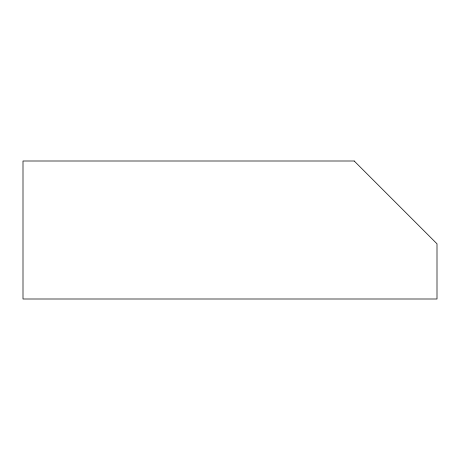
<?xml version="1.0" encoding="UTF-8"?>
<svg xmlns="http://www.w3.org/2000/svg" width="460" height="460" viewBox="0 0 460 460"><rect width="100%" height="100%" fill="white"/><g stroke="black" fill="none" stroke-linecap="round" stroke-linejoin="round"><path stroke-width="0.69" d="M354.2 161L23 161L23 299L437 299L437 243.8L354.2 161"/></g></svg>
